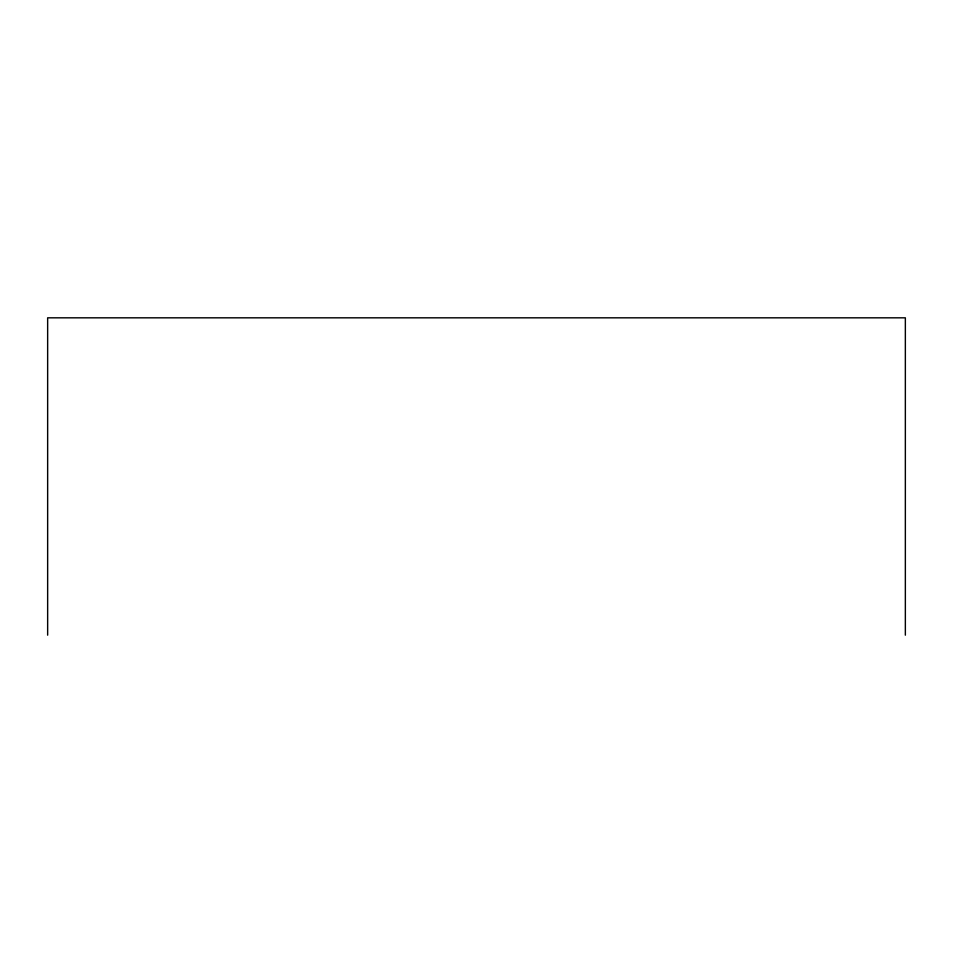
<?xml version="1.0" encoding="UTF-8"?>
<svg xmlns="http://www.w3.org/2000/svg" width="953" height="953" viewBox="0 0 953 953"><rect width="100%" height="100%" fill="white"/><g stroke="black" fill="none" stroke-linecap="round" stroke-linejoin="round"><path stroke-width="1.43" d="M905.35 635.174L905.35 317.825L47.65 317.825L47.65 635.174"/></g></svg>
